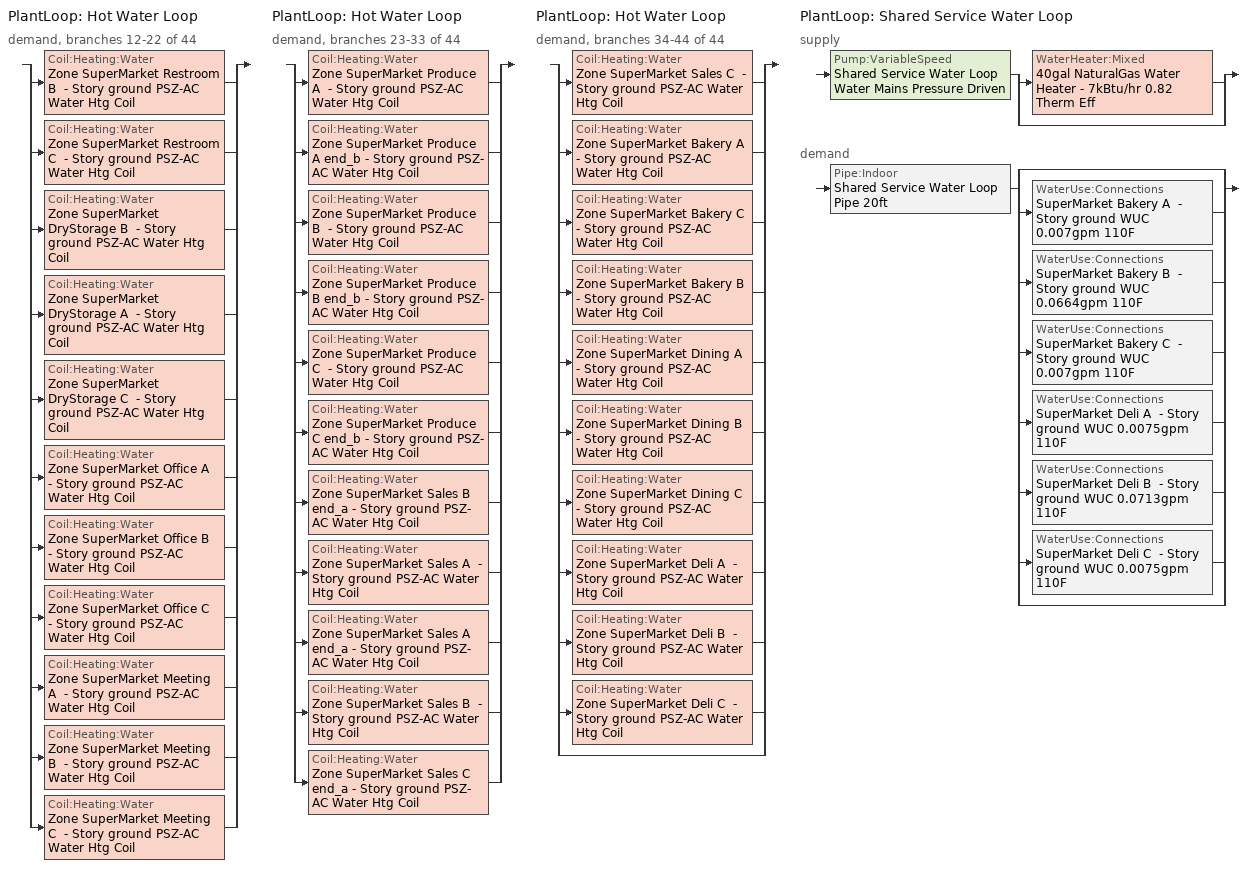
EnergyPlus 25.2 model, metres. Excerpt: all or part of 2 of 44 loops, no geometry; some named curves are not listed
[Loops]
PlantLoop 'Hot Water Loop'
 demand, branches 12-22 of 44: split
  | Coil:Heating:Water 'Zone SuperMarket Restroom B  - Story ground PSZ-AC Water Htg Coil'
  | Coil:Heating:Water 'Zone SuperMarket Restroom C  - Story ground PSZ-AC Water Htg Coil'
  | Coil:Heating:Water 'Zone SuperMarket DryStorage B  - Story ground PSZ-AC Water Htg Coil'
  | Coil:Heating:Water 'Zone SuperMarket DryStorage A  - Story ground PSZ-AC Water Htg Coil'
  | Coil:Heating:Water 'Zone SuperMarket DryStorage C  - Story ground PSZ-AC Water Htg Coil'
  | Coil:Heating:Water 'Zone SuperMarket Office A  - Story ground PSZ-AC Water Htg Coil'
  | Coil:Heating:Water 'Zone SuperMarket Office B  - Story ground PSZ-AC Water Htg Coil'
  | Coil:Heating:Water 'Zone SuperMarket Office C  - Story ground PSZ-AC Water Htg Coil'
  | Coil:Heating:Water 'Zone SuperMarket Meeting A  - Story ground PSZ-AC Water Htg Coil'
  | Coil:Heating:Water 'Zone SuperMarket Meeting B  - Story ground PSZ-AC Water Htg Coil'
  | Coil:Heating:Water 'Zone SuperMarket Meeting C  - Story ground PSZ-AC Water Htg Coil'
PlantLoop 'Hot Water Loop'
 demand, branches 23-33 of 44: split
  | Coil:Heating:Water 'Zone SuperMarket Produce A  - Story ground PSZ-AC Water Htg Coil'
  | Coil:Heating:Water 'Zone SuperMarket Produce A end_b - Story ground PSZ-AC Water Htg Coil'
  | Coil:Heating:Water 'Zone SuperMarket Produce B  - Story ground PSZ-AC Water Htg Coil'
  | Coil:Heating:Water 'Zone SuperMarket Produce B end_b - Story ground PSZ-AC Water Htg Coil'
  | Coil:Heating:Water 'Zone SuperMarket Produce C  - Story ground PSZ-AC Water Htg Coil'
  | Coil:Heating:Water 'Zone SuperMarket Produce C end_b - Story ground PSZ-AC Water Htg Coil'
  | Coil:Heating:Water 'Zone SuperMarket Sales B end_a - Story ground PSZ-AC Water Htg Coil'
  | Coil:Heating:Water 'Zone SuperMarket Sales A  - Story ground PSZ-AC Water Htg Coil'
  | Coil:Heating:Water 'Zone SuperMarket Sales A end_a - Story ground PSZ-AC Water Htg Coil'
  | Coil:Heating:Water 'Zone SuperMarket Sales B  - Story ground PSZ-AC Water Htg Coil'
  | Coil:Heating:Water 'Zone SuperMarket Sales C end_a - Story ground PSZ-AC Water Htg Coil'
PlantLoop 'Hot Water Loop'
 demand, branches 34-44 of 44: split
  | Coil:Heating:Water 'Zone SuperMarket Sales C  - Story ground PSZ-AC Water Htg Coil'
  | Coil:Heating:Water 'Zone SuperMarket Bakery A  - Story ground PSZ-AC Water Htg Coil'
  | Coil:Heating:Water 'Zone SuperMarket Bakery C  - Story ground PSZ-AC Water Htg Coil'
  | Coil:Heating:Water 'Zone SuperMarket Bakery B  - Story ground PSZ-AC Water Htg Coil'
  | Coil:Heating:Water 'Zone SuperMarket Dining A  - Story ground PSZ-AC Water Htg Coil'
  | Coil:Heating:Water 'Zone SuperMarket Dining B  - Story ground PSZ-AC Water Htg Coil'
  | Coil:Heating:Water 'Zone SuperMarket Dining C  - Story ground PSZ-AC Water Htg Coil'
  | Coil:Heating:Water 'Zone SuperMarket Deli A  - Story ground PSZ-AC Water Htg Coil'
  | Coil:Heating:Water 'Zone SuperMarket Deli B  - Story ground PSZ-AC Water Htg Coil'
  | Coil:Heating:Water 'Zone SuperMarket Deli C  - Story ground PSZ-AC Water Htg Coil'
  | bypass
PlantLoop 'Shared Service Water Loop'
 supply: Pump:VariableSpeed 'Shared Service Water Loop Water Mains Pressure Driven' > split
  | WaterHeater:Mixed '40gal NaturalGas Water Heater - 7kBtu/hr 0.82 Therm Eff'
  | bypass
 demand: Pipe:Indoor 'Shared Service Water Loop Pipe 20ft' > split
  | bypass
  | WaterUse:Connections 'SuperMarket Bakery A  - Story ground WUC 0.007gpm 110F'
  | WaterUse:Connections 'SuperMarket Bakery B  - Story ground WUC 0.0664gpm 110F'
  | WaterUse:Connections 'SuperMarket Bakery C  - Story ground WUC 0.007gpm 110F'
  | WaterUse:Connections 'SuperMarket Deli A  - Story ground WUC 0.0075gpm 110F'
  | WaterUse:Connections 'SuperMarket Deli B  - Story ground WUC 0.0713gpm 110F'
  | WaterUse:Connections 'SuperMarket Deli C  - Story ground WUC 0.0075gpm 110F'
  | bypass
[Material] Roughness=Smooth; Thermal Absorptance=0.9; Solar Absorptance=0.7; Visible Absorptance=0.7
Name | Thickness {m} | Conductivity {W/m-K} | Density {kg/m3} | Specific Heat {J/kg-K}
Copper pipe 0.75in type L | 0.001143 | 386 | 8906.27 | 385.1856
Fiberglass batt 0.5in | 0.0127 | 0.0663448 | 11.2129 | 837.36
[Construction]
Copper pipe 0.75in type L with 0.5in fiberglass batt: Fiberglass batt 0.5in, Copper pipe 0.75in type L
[Coil:Heating:Water] Availability Schedule=Always On Discrete; U-Factor Times Area Value {W/K}=Autosize; Maximum Water Flow Rate {m3/s}=Autosize; Performance Input Method=UFactorTimesAreaAndDesignWaterFlowRate; Rated Capacity {W}=Autosize; Rated Inlet Water Temperature {C}=82.2222; Rated Inlet Air Temperature {C}=7.22222; Rated Outlet Water Temperature {C}=71.1111; Rated Outlet Air Temperature {C}=50; Rated Ratio for Air and Water Convection=0.5
Zone SuperMarket Bakery A  - Story ground PSZ-AC Water Htg Coil; Zone SuperMarket Bakery B  - Story ground PSZ-AC Water Htg Coil; Zone SuperMarket Bakery C  - Story ground PSZ-AC Water Htg Coil; Zone SuperMarket Deli A  - Story ground PSZ-AC Water Htg Coil; Zone SuperMarket Deli B  - Story ground PSZ-AC Water Htg Coil; Zone SuperMarket Deli C  - Story ground PSZ-AC Water Htg Coil; Zone SuperMarket Dining A  - Story ground PSZ-AC Water Htg Coil; Zone SuperMarket Dining B  - Story ground PSZ-AC Water Htg Coil; Zone SuperMarket Dining C  - Story ground PSZ-AC Water Htg Coil; Zone SuperMarket DryStorage A  - Story ground PSZ-AC Water Htg Coil; Zone SuperMarket DryStorage B  - Story ground PSZ-AC Water Htg Coil; Zone SuperMarket DryStorage C  - Story ground PSZ-AC Water Htg Coil; Zone SuperMarket Meeting A  - Story ground PSZ-AC Water Htg Coil; Zone SuperMarket Meeting B  - Story ground PSZ-AC Water Htg Coil; Zone SuperMarket Meeting C  - Story ground PSZ-AC Water Htg Coil; Zone SuperMarket Office A  - Story ground PSZ-AC Water Htg Coil; Zone SuperMarket Office B  - Story ground PSZ-AC Water Htg Coil; Zone SuperMarket Office C  - Story ground PSZ-AC Water Htg Coil; Zone SuperMarket Produce A  - Story ground PSZ-AC Water Htg Coil; Zone SuperMarket Produce A end_b - Story ground PSZ-AC Water Htg Coil; Zone SuperMarket Produce B  - Story ground PSZ-AC Water Htg Coil; Zone SuperMarket Produce B end_b - Story ground PSZ-AC Water Htg Coil; Zone SuperMarket Produce C  - Story ground PSZ-AC Water Htg Coil; Zone SuperMarket Produce C end_b - Story ground PSZ-AC Water Htg Coil; Zone SuperMarket Restroom B  - Story ground PSZ-AC Water Htg Coil; Zone SuperMarket Restroom C  - Story ground PSZ-AC Water Htg Coil; Zone SuperMarket Sales A  - Story ground PSZ-AC Water Htg Coil; Zone SuperMarket Sales A end_a - Story ground PSZ-AC Water Htg Coil; Zone SuperMarket Sales B  - Story ground PSZ-AC Water Htg Coil; Zone SuperMarket Sales B end_a - Story ground PSZ-AC Water Htg Coil; Zone SuperMarket Sales C  - Story ground PSZ-AC Water Htg Coil; Zone SuperMarket Sales C end_a - Story ground PSZ-AC Water Htg Coil
[PlantLoop]
Shared Service Water Loop: Fluid Type=Water; Plant Equipment Operation Scheme=Shared Service Water Loop Operation Schemes; Maximum Loop Temperature {C}=60; Minimum Loop Temperature {C}=51.6667; Maximum Loop Flow Rate {m3/s}=Autosize; Minimum Loop Flow Rate {m3/s}=0; Plant Loop Volume {m3}=Autocalculate; Load Distribution Scheme=Optimal; Plant Loop Demand Calculation Scheme=SingleSetpoint; Common Pipe Simulation=None
[Sizing:Plant]
Shared Service Water Loop: Loop Type=Heating; Design Loop Exit Temperature {C}=60; Loop Design Temperature Difference {deltaC}=5; Sizing Option=NonCoincident; Zone Timesteps in Averaging Window=1; Coincident Sizing Factor Mode=None
[Pump:VariableSpeed]
Shared Service Water Loop Water Mains Pressure Driven: Design Maximum Flow Rate {m3/s}=Autosize; Design Pump Head {Pa}=0.001; Design Power Consumption {W}=Autosize; Motor Efficiency=1; Fraction of Motor Inefficiencies to Fluid Stream=0; Coefficient 1 of the Part Load Performance Curve=0; Coefficient 2 of the Part Load Performance Curve=3.2485; Coefficient 3 of the Part Load Performance Curve=-4.7443; Coefficient 4 of the Part Load Performance Curve=2.5294; Design Minimum Flow Rate {m3/s}=0; Pump Control Type=Intermittent; Skin Loss Radiative Fraction=0.5; Design Power Sizing Method=PowerPerFlowPerPressure; Design Electric Power per Unit Flow Rate {W/(m3/s)}=348701.1; Design Shaft Power per Unit Flow Rate per Unit Head {W/((m3/s)-Pa)}=1.28205; Design Minimum Flow Rate Fraction=0
[SetpointManager:Scheduled]
Service hot water setpoint manager: Control Variable=Temperature; Schedule=Service Water Loop Temp - 140F; Setpoint Node or NodeList=Shared Service Water Loop Supply Outlet Node
[PlantEquipmentOperationSchemes]
Shared Service Water Loop Operation Schemes: Control Scheme Object Type 1=PlantEquipmentOperation:HeatingLoad; Control Scheme Name 1=Shared Service Water Loop Heating Operation Scheme; Control Scheme Schedule Name 1=Always On Discrete
[PlantEquipmentOperation:HeatingLoad]
Shared Service Water Loop Heating Operation Scheme: Load Range Lower Limit 1 {W}=0; Load Range Upper Limit 1 {W}=1000000000; Range Equipment List Name 1=Shared Service Water Loop Heating Equipment List
[PlantEquipmentList]
Shared Service Water Loop Heating Equipment List: WaterHeater:Mixed, 40gal NaturalGas Water Heater - 7kBtu/hr 0.82 Therm Eff
[WaterHeater:Mixed]
40gal NaturalGas Water Heater - 7kBtu/hr 0.82 Therm Eff: Tank Volume {m3}=0.151416; Setpoint Temperature Schedule=Service Water Loop Temp - 140F; Deadband Temperature Difference {deltaC}=2; Maximum Temperature Limit {C}=60; Heater Control Type=Cycle; Heater Maximum Capacity {W}=1906.87; Heater Ignition Minimum Flow Rate {m3/s}=0; Heater Ignition Delay {s}=0; Heater Fuel Type=NaturalGas; Heater Thermal Efficiency=0.82; Off Cycle Parasitic Fuel Consumption Rate {W}=0; Off Cycle Parasitic Fuel Type=NaturalGas; Off Cycle Parasitic Heat Fraction to Tank=0; On Cycle Parasitic Fuel Consumption Rate {W}=0; On Cycle Parasitic Fuel Type=NaturalGas; On Cycle Parasitic Heat Fraction to Tank=0; Ambient Temperature Indicator=Schedule; Ambient Temperature Schedule=Water Heater Ambient Temp Schedule 71.6F; Off Cycle Loss Coefficient to Ambient Temperature {W/K}=0.654058; Off Cycle Loss Fraction to Zone=1; On Cycle Loss Coefficient to Ambient Temperature {W/K}=0.654058; On Cycle Loss Fraction to Zone=1; Use Side Effectiveness=1; Source Side Effectiveness=1; Use Side Design Flow Rate {m3/s}=Autosize; Source Side Design Flow Rate {m3/s}=Autosize; Indirect Water Heating Recovery Time {hr}=1.5; Source Side Flow Control Mode=IndirectHeatPrimarySetpoint
[WaterHeater:Sizing]
40gal NaturalGas Water Heater - 7kBtu/hr 0.82 Therm Eff: Design Mode=PeakDraw; Time Storage Can Meet Peak Draw {hr}=0.538503; Time for Tank Recovery {hr}=0.5; Nominal Tank Volume for Autosizing Plant Connections {m3}=1
[Pipe:Indoor]
Shared Service Water Loop Pipe 20ft: Construction=Copper pipe 0.75in type L with 0.5in fiberglass batt; Environment Type=Schedule; Ambient Temperature Schedule=Shared Service Water Loop Piping Air Temp - 70F; Ambient Air Velocity Schedule=Shared Service Water Loop Piping Air Velocity - 0.67mph; Pipe Inside Diameter {m}=0.019939; Pipe Length {m}=6.1
[WaterUse:Connections] Drain Water Heat Exchanger Type=None; Drain Water Heat Exchanger Destination=Plant
Name | Water Use Equipment Name 1
SuperMarket Bakery A  - Story ground WUC 0.007gpm 110F | SuperMarket Bakery A  - Story ground Service Water Use 0.007gpm 110F
SuperMarket Bakery B  - Story ground WUC 0.0664gpm 110F | SuperMarket Bakery B  - Story ground Service Water Use 0.0664gpm 110F
SuperMarket Bakery C  - Story ground WUC 0.007gpm 110F | SuperMarket Bakery C  - Story ground Service Water Use 0.007gpm 110F
SuperMarket Deli A  - Story ground WUC 0.0075gpm 110F | SuperMarket Deli A  - Story ground Service Water Use 0.0075gpm 110F
SuperMarket Deli B  - Story ground WUC 0.0713gpm 110F | SuperMarket Deli B  - Story ground Service Water Use 0.0713gpm 110F
SuperMarket Deli C  - Story ground WUC 0.0075gpm 110F | SuperMarket Deli C  - Story ground Service Water Use 0.0075gpm 110F
[WaterUse:Equipment] Flow Rate Fraction Schedule=SuperMarket Bldg Swh; Target Temperature Schedule=Mixed Water At Faucet Temp - 110F; Sensible Fraction Schedule=Fraction Sensible - 0.2; Latent Fraction Schedule=Fraction Latent - 0.05
Name | Peak Flow Rate {m3/s} | Zone
SuperMarket Bakery A  - Story ground Service Water Use 0.007gpm 110F | 4.38834e-07 | Zone SuperMarket Bakery A  - Story ground
SuperMarket Bakery B  - Story ground Service Water Use 0.0664gpm 110F | 4.18955e-06 | Zone SuperMarket Bakery B  - Story ground
SuperMarket Bakery C  - Story ground Service Water Use 0.007gpm 110F | 4.38834e-07 | Zone SuperMarket Bakery C  - Story ground
SuperMarket Deli A  - Story ground Service Water Use 0.0075gpm 110F | 4.71307e-07 | Zone SuperMarket Deli A  - Story ground
SuperMarket Deli B  - Story ground Service Water Use 0.0713gpm 110F | 4.49957e-06 | Zone SuperMarket Deli B  - Story ground
SuperMarket Deli C  - Story ground Service Water Use 0.0075gpm 110F | 4.71307e-07 | Zone SuperMarket Deli C  - Story ground
[Refrigeration:Condenser:AirCooled] Rated Subcooling Temperature Difference {deltaC}=0; Condenser Fan Speed Control Type=VariableSpeed; Condenser Refrigerant Operating Charge Inventory {kg}=0; Condensate Receiver Refrigerant Inventory {kg}=0; Condensate Piping Refrigerant Inventory {kg}=0
Name | Rated Effective Total Heat Rejection Rate Curve | Rated Fan Power {W}
Refrigeration Condenser Air Cooled 2 | Condenser Heat Rejection Function of Temperature 1 | 1925.21
Refrigeration Condenser Air Cooled 1 | Condenser Heat Rejection Function of Temperature | 4102.71
[Refrigeration:CompressorList]
Name | Refrigeration Compressor Name 1 | Refrigeration Compressor Name 2 | Refrigeration Compressor Name 3 | Refrigeration Compressor Name 4 | Refrigeration Compressor Name 5 | Refrigeration Compressor Name 6
LT Refrigeration System Compressor List | LT Refrigeration System Compressor 1 | LT Refrigeration System Compressor 2 | LT Refrigeration System Compressor 3
MT Refrigeration System Compressor List | MT Refrigeration System Compressor 1 | MT Refrigeration System Compressor 2 | MT Refrigeration System Compressor 3 | MT Refrigeration System Compressor 4 | MT Refrigeration System Compressor 5 | MT Refrigeration System Compressor 6
[Refrigeration:Compressor] Rated Return Gas Temperature {C}=18.3; Rated Subcooling {deltaC}=0; Mode of Operation=Subcritical
Name | Refrigeration Compressor Power Curve | Refrigeration Compressor Capacity Curve
LT Refrigeration System Compressor 1 | New_Low_Temp_Comp_Pwr_Curve | New_Low_Temp_Comp_Cap_Curve
LT Refrigeration System Compressor 2 | New_Low_Temp_Comp_Pwr_Curve 1 | New_Low_Temp_Comp_Cap_Curve 1
LT Refrigeration System Compressor 3 | New_Low_Temp_Comp_Pwr_Curve 2 | New_Low_Temp_Comp_Cap_Curve 2
MT Refrigeration System Compressor 1 | New_Med_Temp_Comp_Pwr_Curve | New_Med_Temp_Comp_Cap_Curve
MT Refrigeration System Compressor 2 | New_Med_Temp_Comp_Pwr_Curve 1 | New_Med_Temp_Comp_Cap_Curve 1
MT Refrigeration System Compressor 3 | New_Med_Temp_Comp_Pwr_Curve 2 | New_Med_Temp_Comp_Cap_Curve 2
MT Refrigeration System Compressor 4 | New_Med_Temp_Comp_Pwr_Curve 3 | New_Med_Temp_Comp_Cap_Curve 3
MT Refrigeration System Compressor 5 | New_Med_Temp_Comp_Pwr_Curve 4 | New_Med_Temp_Comp_Cap_Curve 4
MT Refrigeration System Compressor 6 | New_Med_Temp_Comp_Pwr_Curve 5 | New_Med_Temp_Comp_Cap_Curve 5
[Schedule:Day:Interval]
Fraction Latent - 0.05 Default: No, 24:00, 0.05
Fraction Sensible - 0.2 Default: No, 24:00, 0.2
Mixed Water At Faucet Temp - 110F Default: No, 24:00, 43.3333
Service Water Loop Temp - 140F Default: No, 24:00, 60
Shared Service Water Loop Piping Air Temp - 70F Default: No, 24:00, 21.1
Shared Service Water Loop Piping Air Velocity - 0.67mph Default: No, 24:00, 0.3
SuperMarket Bldg Swh Default; SuperMarket Bldg Swh Summer Design Day: No, 01:00, 0.04, 03:00, 0.05, 07:00, 0.04, 08:00, 0.15, 09:00, 0.23, 10:00, 0.32, 11:00, 0.41, 12:00, 0.57, 13:00, 0.62, 14:00, 0.61, 15:00, 0.5, 16:00, 0.45, 17:00, 0.46, 18:00, 0.47, 19:00, 0.42, 20:00, 0.34, 21:00, 0.33, 22:00, 0.23, 23:00, 0.13, 24:00, 0.08
SuperMarket Bldg Swh Sun Day: No, 03:00, 0.07, 06:00, 0.06, 07:00, 0.07, 08:00, 0.1, 09:00, 0.12, 10:00, 0.14, 11:00, 0.29, 12:00, 0.31, 14:00, 0.36, 15:00, 0.34, 16:00, 0.35, 17:00, 0.37, 18:00, 0.34, 19:00, 0.25, 20:00, 0.27, 21:00, 0.21, 22:00, 0.16, 23:00, 0.1, 24:00, 0.06
SuperMarket Bldg Swh Winter Design Day; SuperMarket Bldg Swh WntrDsn|Sat Day: No, 01:00, 0.11, 02:00, 0.1, 03:00, 0.08, 06:00, 0.06, 07:00, 0.07, 08:00, 0.2, 09:00, 0.24, 10:00, 0.27, 11:00, 0.42, 12:00, 0.54, 13:00, 0.59, 14:00, 0.6, 15:00, 0.49, 16:00, 0.48, 17:00, 0.47, 18:00, 0.46, 19:00, 0.44, 20:00, 0.36, 21:00, 0.29, 22:00, 0.22, 23:00, 0.16, 24:00, 0.13
Water Heater Ambient Temp Schedule 71.6F Default: No, 24:00, 22
[Schedule:Week:Daily]
Fraction Latent - 0.05 Week Rule - Jan1-Dec31: Fraction Latent - 0.05 Default, Fraction Latent - 0.05 Default, Fraction Latent - 0.05 Default, Fraction Latent - 0.05 Default, Fraction Latent - 0.05 Default, Fraction Latent - 0.05 Default, Fraction Latent - 0.05 Default, Fraction Latent - 0.05 Default, Fraction Latent - 0.05 Default, Fraction Latent - 0.05 Default, Fraction Latent - 0.05 Default, Fraction Latent - 0.05 Default
Fraction Sensible - 0.2 Week Rule - Jan1-Dec31: Fraction Sensible - 0.2 Default, Fraction Sensible - 0.2 Default, Fraction Sensible - 0.2 Default, Fraction Sensible - 0.2 Default, Fraction Sensible - 0.2 Default, Fraction Sensible - 0.2 Default, Fraction Sensible - 0.2 Default, Fraction Sensible - 0.2 Default, Fraction Sensible - 0.2 Default, Fraction Sensible - 0.2 Default, Fraction Sensible - 0.2 Default, Fraction Sensible - 0.2 Default
Mixed Water At Faucet Temp - 110F Week Rule - Jan1-Dec31: Mixed Water At Faucet Temp - 110F Default, Mixed Water At Faucet Temp - 110F Default, Mixed Water At Faucet Temp - 110F Default, Mixed Water At Faucet Temp - 110F Default, Mixed Water At Faucet Temp - 110F Default, Mixed Water At Faucet Temp - 110F Default, Mixed Water At Faucet Temp - 110F Default, Mixed Water At Faucet Temp - 110F Default, Mixed Water At Faucet Temp - 110F Default, Mixed Water At Faucet Temp - 110F Default, Mixed Water At Faucet Temp - 110F Default, Mixed Water At Faucet Temp - 110F Default
Service Water Loop Temp - 140F Week Rule - Jan1-Dec31: Service Water Loop Temp - 140F Default, Service Water Loop Temp - 140F Default, Service Water Loop Temp - 140F Default, Service Water Loop Temp - 140F Default, Service Water Loop Temp - 140F Default, Service Water Loop Temp - 140F Default, Service Water Loop Temp - 140F Default, Service Water Loop Temp - 140F Default, Service Water Loop Temp - 140F Default, Service Water Loop Temp - 140F Default, Service Water Loop Temp - 140F Default, Service Water Loop Temp - 140F Default
Shared Service Water Loop Piping Air Temp - 70F Week Rule - Jan1-Dec31: Shared Service Water Loop Piping Air Temp - 70F Default, Shared Service Water Loop Piping Air Temp - 70F Default, Shared Service Water Loop Piping Air Temp - 70F Default, Shared Service Water Loop Piping Air Temp - 70F Default, Shared Service Water Loop Piping Air Temp - 70F Default, Shared Service Water Loop Piping Air Temp - 70F Default, Shared Service Water Loop Piping Air Temp - 70F Default, Shared Service Water Loop Piping Air Temp - 70F Default, Shared Service Water Loop Piping Air Temp - 70F Default, Shared Service Water Loop Piping Air Temp - 70F Default, Shared Service Water Loop Piping Air Temp - 70F Default, Shared Service Water Loop Piping Air Temp - 70F Default
Shared Service Water Loop Piping Air Velocity - 0.67mph Week Rule - Jan1-Dec31: Shared Service Water Loop Piping Air Velocity - 0.67mph Default, Shared Service Water Loop Piping Air Velocity - 0.67mph Default, Shared Service Water Loop Piping Air Velocity - 0.67mph Default, Shared Service Water Loop Piping Air Velocity - 0.67mph Default, Shared Service Water Loop Piping Air Velocity - 0.67mph Default, Shared Service Water Loop Piping Air Velocity - 0.67mph Default, Shared Service Water Loop Piping Air Velocity - 0.67mph Default, Shared Service Water Loop Piping Air Velocity - 0.67mph Default, Shared Service Water Loop Piping Air Velocity - 0.67mph Default, Shared Service Water Loop Piping Air Velocity - 0.67mph Default, Shared Service Water Loop Piping Air Velocity - 0.67mph Default, Shared Service Water Loop Piping Air Velocity - 0.67mph Default
SuperMarket Bldg Swh Week Rule - Jan1-Dec31: SuperMarket Bldg Swh Sun Day, SuperMarket Bldg Swh Default, SuperMarket Bldg Swh Default, SuperMarket Bldg Swh Default, SuperMarket Bldg Swh Default, SuperMarket Bldg Swh Default, SuperMarket Bldg Swh WntrDsn|Sat Day, SuperMarket Bldg Swh Default, SuperMarket Bldg Swh Summer Design Day, SuperMarket Bldg Swh Winter Design Day, SuperMarket Bldg Swh Default, SuperMarket Bldg Swh Default
Water Heater Ambient Temp Schedule 71.6F Week Rule - Jan1-Dec31: Water Heater Ambient Temp Schedule 71.6F Default, Water Heater Ambient Temp Schedule 71.6F Default, Water Heater Ambient Temp Schedule 71.6F Default, Water Heater Ambient Temp Schedule 71.6F Default, Water Heater Ambient Temp Schedule 71.6F Default, Water Heater Ambient Temp Schedule 71.6F Default, Water Heater Ambient Temp Schedule 71.6F Default, Water Heater Ambient Temp Schedule 71.6F Default, Water Heater Ambient Temp Schedule 71.6F Default, Water Heater Ambient Temp Schedule 71.6F Default, Water Heater Ambient Temp Schedule 71.6F Default, Water Heater Ambient Temp Schedule 71.6F Default
[Schedule:Year]
Fraction Latent - 0.05: Fraction Latent - 0.05 Week Rule - Jan1-Dec31, 1, 1, 12, 31
Fraction Sensible - 0.2: Fraction Sensible - 0.2 Week Rule - Jan1-Dec31, 1, 1, 12, 31
Mixed Water At Faucet Temp - 110F: Mixed Water At Faucet Temp - 110F Week Rule - Jan1-Dec31, 1, 1, 12, 31
Service Water Loop Temp - 140F: Service Water Loop Temp - 140F Week Rule - Jan1-Dec31, 1, 1, 12, 31
Shared Service Water Loop Piping Air Temp - 70F: Shared Service Water Loop Piping Air Temp - 70F Week Rule - Jan1-Dec31, 1, 1, 12, 31
Shared Service Water Loop Piping Air Velocity - 0.67mph: Shared Service Water Loop Piping Air Velocity - 0.67mph Week Rule - Jan1-Dec31, 1, 1, 12, 31
SuperMarket Bldg Swh: SuperMarket Bldg Swh Week Rule - Jan1-Dec31, 1, 1, 12, 31
Water Heater Ambient Temp Schedule 71.6F: Water Heater Ambient Temp Schedule 71.6F Week Rule - Jan1-Dec31, 1, 1, 12, 31
[Schedule:Constant]
Always On Discrete: Hourly Value=1
[Curve:Bicubic] Minimum Value of x {BasedOnField A2}=-40; Maximum Value of x {BasedOnField A2}=-17.8; Minimum Value of y {BasedOnField A3}=4.4; Maximum Value of y {BasedOnField A3}=54.4
Name | Coefficient1 Constant | Coefficient2 x | Coefficient3 x**2 | Coefficient4 y | Coefficient5 y**2 | Coefficient6 x*y | Coefficient7 x**3 | Coefficient8 y**3 | Coefficient9 x**2*y | Coefficient10 x*y**2
New_Low_Temp_Comp_Cap_Curve; New_Low_Temp_Comp_Cap_Curve 1; New_Low_Temp_Comp_Cap_Curve 2 | 58336.9 | 1561.74 | 6.60681 | -283.65 | -0.120235 | -12.4957 | -0.116279 | 0.002277 | -0.118148 | 0.0328396
New_Low_Temp_Comp_Pwr_Curve; New_Low_Temp_Comp_Pwr_Curve 1; New_Low_Temp_Comp_Pwr_Curve 2 | 6274.99 | 61.3907 | 1.62085 | 129.113 | 0.874116 | 1.95812 | 0.0302933 | 0.00575468 | 0.00465396 | -0.000749905
[Curve:Linear] Coefficient1 Constant=0; Coefficient2 x=22000; Minimum Value of x {BasedOnField A2}=-50; Maximum Value of x {BasedOnField A2}=50
Condenser Heat Rejection Function of Temperature; Condenser Heat Rejection Function of Temperature 1
